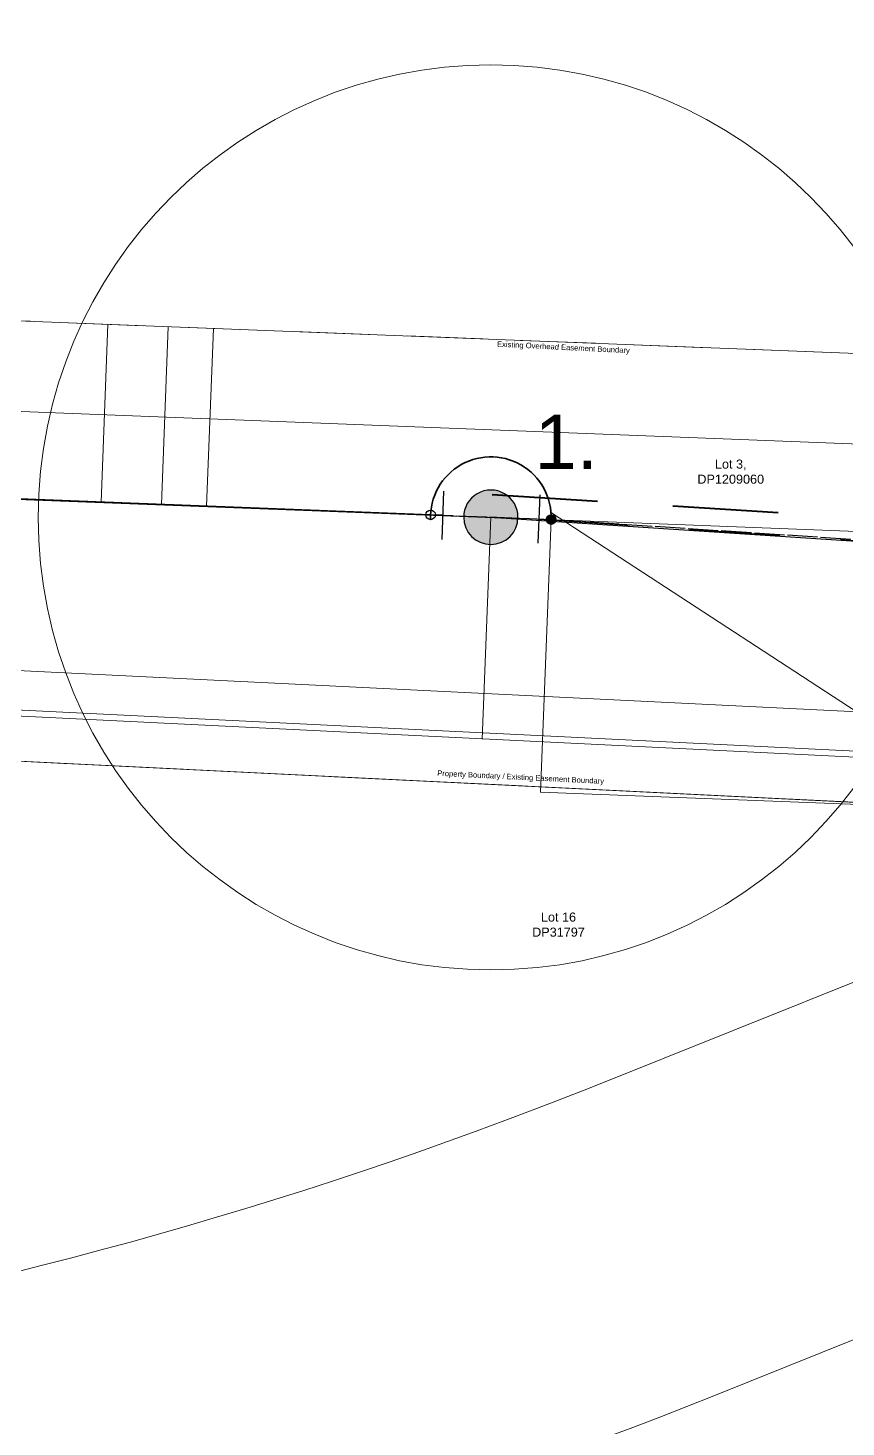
# Model space of a CAD drawing. Header units: metres. Extents: x 302924 to 306036, y 6267404 to 6269261.
# Drawn here: x 303730.2 to 303757.32, y 6268707.53 to 6268753.91 of the extents above; entities that cross this region are included whole.
import ezdxf
from ezdxf.enums import TextEntityAlignment as Align

# ---------------------------------------------------------------- set-up
doc = ezdxf.new("R2010")
doc.units = ezdxf.units.M
for name, pattern in [('Cable Exist OH', [1, 1, 0]), ('Cable New OH', [6, 3.5, -2.5]), ('Dash', [5, 3, -2]), ('DASHED', [19.049999999999997, 12.7, -6.35]), ('HIDDEN2', [0.1875, 0.125, -0.0625])]:
    doc.linetypes.add(name, pattern=pattern)
doc.layers.get('0').update_dxf_attribs({"color": 6})
doc.layers.add('. Const Lines _SP', color=251, linetype='Continuous', lineweight=0, plot=False, transparency=0.4)
doc.layers.add('._Trenching HV_SP', color=56, linetype='IE Trench HV', lineweight=0, plot=False)
doc.layers.add('_Kerb Line_SP', color=60, linetype='Continuous', lineweight=13, transparency=0.6)
for name, color, linetype, lineweight in [('_User_EA_Final', 3, 'Continuous', 25), ('_User_EW_Final', 82, 'Continuous', 20), ('_User_HV_Exist', 1, 'Continuous', 35), ('_User_HV_Final', 1, 'Continuous', 25), ('_User_TR_Final', 6, 'Continuous', 25), ('Cadastre Land Parcels_SP_EXT', 118, 'Continuous', 15), ('Cadastre Other Property_SP_EXT', 138, 'DASHED', 15)]:
    doc.layers.add(name, color=color, linetype=linetype, lineweight=lineweight)
doc.layers.add('OH_Details_SP_MISC', color=7, linetype='Continuous')
doc.layers.add('SupportsOH_SP_TR_HV_LV_SL_EXT', color=7, linetype='Continuous')
doc.styles.add('POLE_LABEL', font='arial.ttf', dxfattribs={"height": 2})
doc.styles.get("Standard").update_dxf_attribs({"font": 'arial.ttf'})
doc.linetypes.add('IE Trench HV', pattern='A,4,-0.4,["/",Standard,S=2,R=0,X=0.25,Y=-1],-1.6', length=6)

# ---------------------------------------------------------------- blocks, each defined once
blk = doc.blocks.new('POLE_EXT')
blk.add_hatch(color=256).paths.add_polyline_path([(-0.8999999999999999, 2.220446049250313e-16, 1), (0.9, -2.220446049250313e-16, 1)])
blk.add_lwpolyline([(-0.9, 2.204364238465236e-16, 1), (0.9, -2.204364238465236e-16, 1)], format="xyb", close=True)
at = {"flags": 8}
blk.add_attdef('pNumber', text='', height=1.8, dxfattribs=at).set_placement((2.5, 2.5), align=Align.MIDDLE_CENTER)
at = {"style": 'POLE_LABEL', "flags": 9}
for tag, p in [('STRUCTURE_PLANT_NUMBER', (1.35493599185358, 0.02791782849911295)), ('STREET_CODE', (1.35493599185358, -0.2000000000000003))]:
    blk.add_attdef(tag, text='', height=0.2, dxfattribs=at).set_placement(p, align=Align.MIDDLE_LEFT)
at = {"flags": 9}
for tag, p in [('OWNED_BY', (1.35493599185358, -0.4000000000000003)), ('SPECIAL_USE', (1.35493599185358, -0.8000000000000004)), ('STATE', (1.35493599185358, -1)), ('PARENT', (1.35493599185358, -0.6000000000000004)), ('cLV', (1.35493599185358, -1.4)), ('USAGE', (1.35493599185358, -1.2)), ('hDepth', (1.35493599185358, -1.6)), ('hDia', (1.35493599185358, -1.8)), ('cHV', (1.354935991853579, -2)), ('LBRACKET', (1.354935991853579, -2.2)), ('LExisting', (1.354935991853579, -2.4)), ('LANTNUMBER', (1.354935991853579, -2.600000000000001)), ('LOther', (1.354935991853579, -2.800000000000001)), ('LRemove', (1.354935991853579, -3.000000000000001)), ('LEGEND', (1.354935991853579, -3.200000000000001)), ('cLinedev', (1.354935991853579, -3.400000000000001)), ('pExisting', (1.354935991853579, -3.800000000000002)), ('LOCATION', (1.354935991853579, -3.600000000000001)), ('PFNUMBER', (1.354935991853579, -4.000000000000001)), ('NEWPFNUMBER', (1.354935991853579, -4.200000000000001)), ('pFooting', (1.354935991853579, -4.400000000000001)), ('pNew', (1.354935991853579, -4.600000000000001)), ('pRelocate', (1.354935991853579, -5.000000000000002)), ('pRemove', (1.354935991853579, -5.200000000000002)), ('pReplace', (1.354935991853579, -5.400000000000002)), ('pStay', (1.354935991853578, -5.600000000000002)), ('cspan', (1.354935991853578, -6.000000000000003)), ('pType', (1.354935991853578, -5.800000000000002)), ('STREETNAME', (1.354935991853578, -6.200000000000003)), ('SUBURB', (1.354935991853578, -6.400000000000003)), ('OPERATED_BY', (1.355339668812801, -7.013893489363087)), ('NOTES', (1.354935991853578, -6.600000000000003)), ('MAINTAINED_BY', (1.355339668812801, -6.814376177081737))]:
    blk.add_attdef(tag, text='', height=0.2, dxfattribs=at).set_placement(p, align=Align.MIDDLE_LEFT)
at = {"flags": 1}
blk.add_attdef('Z', (1.354935991853578, -7.32844111475903), '', height=0.2, dxfattribs=at)
blk = doc.blocks.new('*U143')
h = blk.add_hatch(color=256)
h.dxf.hatch_style = 1
edge = h.paths.add_edge_path()
edge.add_arc((-2, 1.72645510940921e-15), 0.16, 180, 540)
h = blk.add_hatch(color=256)
h.dxf.hatch_style = 1
edge = h.paths.add_edge_path()
edge.add_arc((2, -1.469576158976824e-15), 0.16, -3.81666561775622e-14, 360)
for p, q in [((-1.599999999999999, 0.8000000000000016), (-1.600000000000001, -0.7999999999999985)), ((1.599999999999999, -0.8000000000000014), (1.600000000000001, 0.7999999999999987)), ((-1.6, 1.343722035643833e-15), (-2, 1.72645510940921e-15)), ((1.6, -1.175660927181459e-15), (2, -1.469576158976824e-15))]:
    blk.add_line(p, q)
for centre in [(-2, 1.72645510940921e-15), (2, -1.469576158976824e-15)]:
    blk.add_circle(centre, 0.16)

msp = doc.modelspace()

# ---------------------------------------------------------------- linework, layer by layer
at = {"layer": '. Const Lines _SP', "linetype": 'Continuous', "lineweight": 0, "flags": 128}
for points in [[(303797.4311165492, 6268741.568854364), (303690.0784677212, 6268745.751613166)], [(303797.4311165492, 6268741.568854364), (303690.0784677212, 6268745.751613166)], [(303798.0693694863, 6268738.541709963), (303689.9616679719, 6268742.753887726)], [(303796.1167977286, 6268729.349182064), (303688.0632365426, 6268734.662367239)], [(303796.0431290758, 6268727.850992179), (303687.9895678898, 6268733.164177354)], [(303796.0529515628, 6268728.050750831), (303687.9993903768, 6268733.363936006)], [(303795.969460423, 6268726.352802295), (303687.915899237, 6268731.66598747)]]:
    msp.add_lwpolyline(points, dxfattribs=at)
at = {"layer": '. Const Lines _SP', "linetype": 'Continuous', "flags": 128}
for points in [[(303732.6255163728, 6268738.1938665), (303732.8550481884, 6268744.084918208)], [(303734.624, 6268738.116), (303734.8535318156, 6268744.007051709)], [(303736.1228627204, 6268738.057600126), (303736.352394536, 6268743.948651834)], [(303734.624, 6268738.116), (303846.721, 6268733.754000002)], [(303760.1656883151, 6268729.61514955), (303747.5531381243, 6268737.838073947)], [(303745.2589968555, 6268730.327735513), (303745.5458940612, 6268737.691099366)]]:
    msp.add_lwpolyline(points, dxfattribs=at)
at = {"layer": '. Const Lines _SP', "linetype": 'Continuous'}
msp.add_circle((303745.5456505702, 6268737.684850047), 15, dxfattribs=at)
at = {"layer": '._Trenching HV_SP', "lineweight": 0, "ltscale": 0.1, "flags": 128}
msp.add_lwpolyline([(304170.9514777969, 6268683.32236804), (304101.1977097519, 6268693.561625187), (304099.1208973287, 6268679.413471308), (304083.508532, 6268683.221328), (304020.1870260131, 6268692.516368467), (304003.624709, 6268689.853949), (303936.5724214625, 6268699.697243088), (303935.2579157943, 6268711.363210256), (303932.421543198, 6268725.616542942), (303931.1409413887, 6268730.44908111), (303928.4481577151, 6268739.034152521), (303918.7047708321, 6268763.835530521), (303903.8565122685, 6268757.872445002), (303896.253228, 6268761.127549), (303833.237546, 6268735.820356), (303826.1320708551, 6268753.2615275), (303763.946825112, 6268727.92746562), (303747.1944604919, 6268728.580104021), (303747.5443699426, 6268737.613034068)], dxfattribs=at)
at = {"layer": '_Kerb Line_SP', "linetype": 'Continuous', "flags": 128}
for points in [[(303468.8457970539, 6268714.495619614), (303625.7926519182, 6268710.184896439), (303685.7709125389, 6268708.569887796, 0.1092185953920714), (303748.8333701475, 6268718.775974347), (303937.5514168507, 6268794.536618332, -0.0903709938717458), (303993.2271006833, 6268806.381219407), (304088.109299422, 6268808.518193481), (304103.8156316712, 6268808.518193481), (304133.5286698796, 6268806.000229329), (304148.5934440989, 6268804.235582397), (304180.0354207333, 6268799.681040284, 0.3787610673380085), (304193.3660899265, 6268808.34667759), (304193.3660899265, 6268808.34667759), (304196.4944727671, 6268829.952132067)], [(303832.8020630892, 6268632.387323949), (303835.472588282, 6268649.897470252, 0.1338637350118694), (303830.4394893354, 6268693.547596346), (303817.6837589293, 6268725.395860544, 0.4144506970701661), (303806.6263956434, 6268730.123618853), (303774.6072423056, 6268717.269575023), (303774.6072423056, 6268717.269575023), (303752.9314145076, 6268708.567838748, -0.09889172314317954), (303693.0515821984, 6268697.385962584), (303483.4031140588, 6268703.014970847, -0.005203143865544591), (303460.4669814821, 6268703.832838094, -0.008826240711896598), (303415.3658160609, 6268706.611974046)]]:
    msp.add_lwpolyline(points, format="xyb", dxfattribs=at)
at = {"layer": '_User_EW_Final', "linetype": 'Continuous', "flags": 128}
for points in [[(303606.5076927487, 6268743.03216688), (303745.9453166249, 6268737.668484521)], [(303745.545, 6268737.691000001), (303858.682993, 6268730.284991), (303965.112, 6268714.683018), (304082.250984, 6268697.512001), (304173.4949019651, 6268684.129227345)]]:
    msp.add_lwpolyline(points, dxfattribs=at)
at = {"layer": '_User_HV_Exist', "flags": 128}
msp.add_lwpolyline([(303743.5474026327, 6268737.768766067), (303622.527, 6268742.477999999), (303613.8102896725, 6268742.829572453)], dxfattribs=at)
at = {"layer": '_User_HV_Exist', "linetype": 'Dash', "flags": 128}
msp.add_lwpolyline([(303747.1446801634, 6268737.628786188), (303758.9178464079, 6268736.814549177)], dxfattribs=at)
at = {"layer": '_User_HV_Exist'}
msp.add_arc((303745.545, 6268737.691000001), 1.999110502959316, 353.1879626649217, 182.3575391891633, dxfattribs=at)
at = {"layer": '_User_TR_Final', "linetype": 'Continuous', "flags": 128}
for points in [[(303606.5076927487, 6268743.03216688), (303745.9453166249, 6268737.668484521)], [(303745.545, 6268737.691000001), (303858.682993, 6268730.284991), (303965.112, 6268714.683018), (304082.250984, 6268697.512001), (304173.4949019651, 6268684.129227345)]]:
    msp.add_lwpolyline(points, dxfattribs=at)
at = {"layer": 'Cadastre Land Parcels_SP_EXT', "linetype": 'Continuous'}
for points in [[(303867.972793407, 6268842.8768222), (303869.38867695, 6268851.66176612), (303878.034850325, 6268905.32047528), (303795.899383241, 6268864.67095252), (303738.942334098, 6268819.48413648), (303697.886127963, 6268785.98584585), (303696.179806769, 6268786.74444638), (303687.916378631, 6268731.66623204), (303763.946825112, 6268727.92746562), (303857.463950104, 6268766.02603069), (303860.355960037, 6268787.58731623), (303867.972793407, 6268842.8768222)], [(303805.182081465, 6268418.34407389), (303807.947245758, 6268436.23098749), (303832.728431913, 6268596.5014257), (303842.253603175, 6268660.17042886), (303851.773651146, 6268723.60853057), (303851.544781331, 6268723.62072047), (303687.916378631, 6268731.66623204), (303515.797974627, 6268738.41069247), (303503.010856425, 6268411.82424331), (303454.191891434, 6268360.05364387), (303461.055424232, 6268356.85096811), (303454.925758829, 6268331.42283386), (303496.241309532, 6268374.53197838), (303792.818606502, 6268330.91191799), (303794.748762551, 6268343.42900338), (303799.229699628, 6268373.29452673), (303804.162634714, 6268410.62742466), (303805.182081465, 6268418.34407389)]]:
    msp.add_lwpolyline(points, close=True, dxfattribs=at)
at = {"layer": 'Cadastre Other Property_SP_EXT', "linetype": 'HIDDEN2', "ltscale": 20}
msp.add_lwpolyline([(304172.300002724, 6268692.52296334), (303853.945035232, 6268739.36691437), (303690.0784677212, 6268745.751613166), (303514.0712498762, 6268753.066193843), (303170.041008721, 6268767.85402491), (302924.067958981, 6268778.11500253), (302934.610044455, 6268762.34093511), (303170.356957501, 6268752.49198932), (303269.889911978, 6268748.3329348), (303333.158005862, 6268745.6159917), (303394.872973451, 6268742.99707928), (303455.397073825, 6268740.40197123), (303511.838942846, 6268738.48204138), (303515.571033703, 6268738.41993365), (303515.798040737, 6268738.41106111), (303687.915899237, 6268731.66598747), (303851.544906524, 6268723.62097937), (303851.774077591, 6268723.60799518), (304170.015000558, 6268676.93002546), (304172.300002724, 6268692.52296334)], close=True, dxfattribs=at)
at = {"layer": 'OH_Details_SP_MISC', "color": 7, "linetype": 'Cable Exist OH', "lineweight": 30, "flags": 128}
msp.add_lwpolyline([(304128.549801, 6268364.861315), (304137.030817, 6268421.91885), (304151.3280846404, 6268518.832378857), (304163.335673, 6268603.959838), (304175.0607224356, 6268683.899197825), (304082.250984, 6268697.512001), (303965.1120000001, 6268714.683018), (303858.682993, 6268730.284991), (303747.5441341975, 6268737.606983548), (303622.527, 6268742.477999999), (303502.824, 6268747.306)], dxfattribs=at)
at = {"layer": 'OH_Details_SP_MISC', "color": 2, "linetype": 'Cable New OH', "lineweight": 40, "flags": 128}
msp.add_lwpolyline([(303745.5920650926, 6268738.439521796), (303760.5096480618, 6268737.501543197)], dxfattribs=at)

# ---------------------------------------------------------------- block references
at = {"layer": '_User_HV_Final', "rotation": 177.7715892546457}
msp.add_blockref('*U143', (303745.5458901497, 6268737.690999467), dxfattribs=at)
at = {"layer": 'SupportsOH_SP_TR_HV_LV_SL_EXT'}
ref = msp.add_blockref('POLE_EXT', (303745.545, 6268737.691000001), dxfattribs=dict(at, rotation=359.9655861540195))
ref.add_attrib('pNumber', '1.', dxfattribs={"layer": '0', "height": 1.8, "rotation": 359.9655861540195}).set_placement((303748.0465011363, 6268740.189497963), align=Align.MIDDLE_CENTER)

# ---------------------------------------------------------------- texts
at = {"layer": '_User_EA_Final', "color": 7, "char_height": 0.18, "attachment_point": 5, "rotation": 357.1849322951939}
for s, insert in [('Existing Overhead Easement Boundary', (303747.9499308981, 6268743.299018104)), ('Property Boundary / Existing Easement Boundary', (303746.5317348354, 6268729.048470721))]:
    msp.add_mtext(s, dxfattribs=dict(at, insert=insert))
at = {"layer": '_User_EA_Final', "color": 7, "char_height": 0.3, "attachment_point": 5}
for s, insert in [('{\\C256;Lot 3,\\PDP1209060}', (303753.4964052436, 6268739.199584671)), ('{\\C256;Lot 16\\PDP31797}', (303747.7875137673, 6268724.184228284))]:
    msp.add_mtext(s, dxfattribs=dict(at, insert=insert))

doc.saveas('drawing.dxf')
